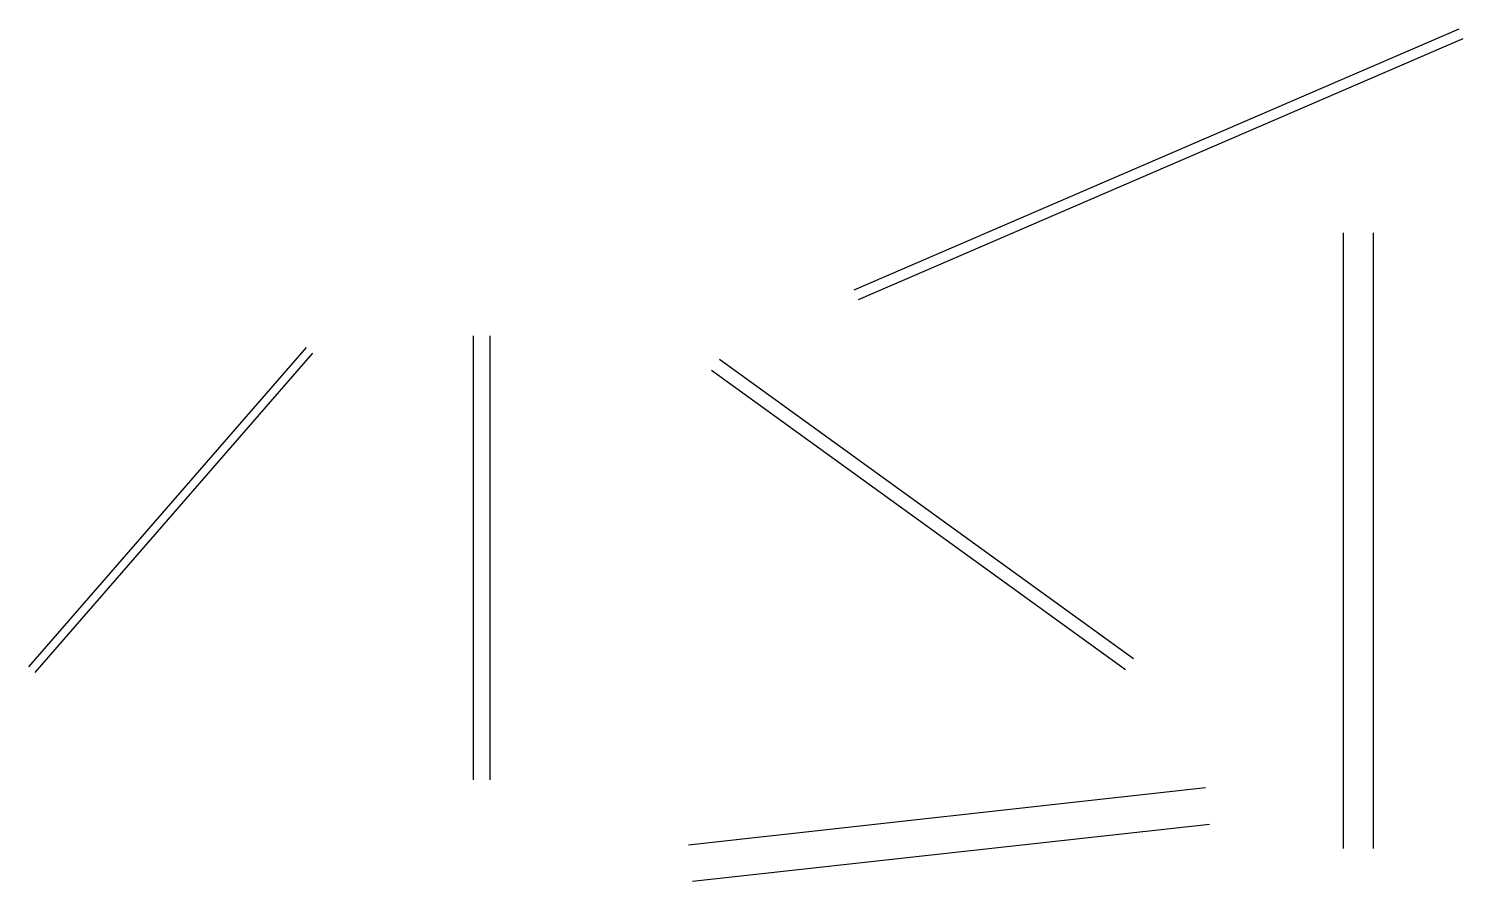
# Model space of a CAD drawing. Header units: inches. Extents: x -117 to 4164, y -872 to 1674.
import ezdxf

# ---------------------------------------------------------------- set-up
doc = ezdxf.new("R2010")
doc.units = ezdxf.units.IN
doc.header["$MEASUREMENT"] = 0
doc.layers.add('CWS', color=5, linetype='Continuous')
doc.layers.add('HWS', color=1, linetype='Continuous')

msp = doc.modelspace()

# ---------------------------------------------------------------- linework, layer by layer
at = {"layer": 'CWS'}
for p, q in [((1210.2, -569.1), (1210.2, 756.3)), ((1260.2, -569.1), (1260.2, 756.3)), ((-116.9, -231.7), (712, 721.5)), ((-98, -248.1), (730.8, 705.1)), ((1852.2, -762.5), (3394.7, -591.8)), ((1864.2, -871.8), (3406.8, -701.1))]:
    msp.add_line(p, q, dxfattribs=at)
at = {"layer": 'HWS'}
for p, q in [((2346.2, 894.1), (4150.9, 1673.5)), ((2358.9, 864.7), (4163.6, 1644.2)), ((3805, 1063.9), (3805, -773.8)), ((3895, 1063.9), (3895, -773.8)), ((1944, 686.6), (3179.4, -206.6)), ((1920.6, 654.2), (3156, -239))]:
    msp.add_line(p, q, dxfattribs=at)

doc.saveas('drawing.dxf')
